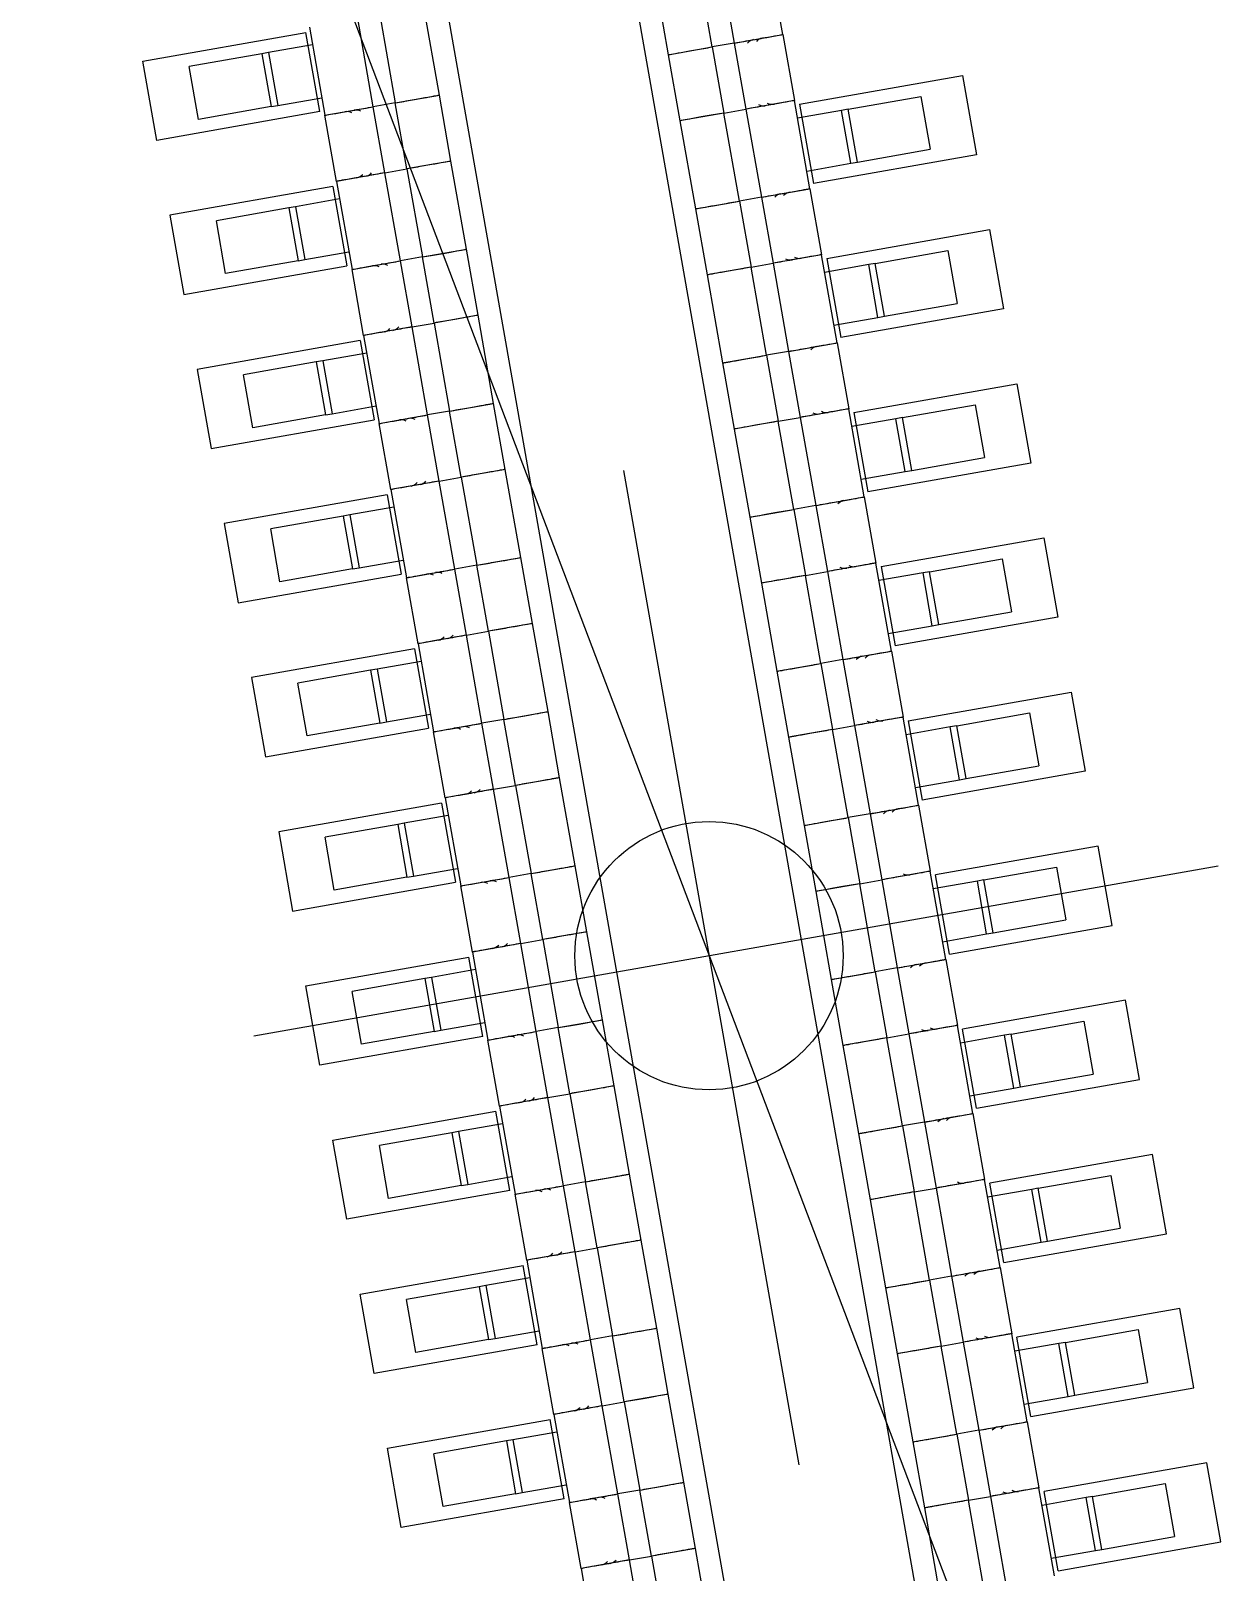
# Model space of a CAD drawing. Header units: millimetres. Extents: x 121 to 715, y 164 to 739.
# Drawn here: x 595.83 to 609.23, y 403.62 to 420.85 of the extents above; entities that cross this region are included whole.
import ezdxf

# ---------------------------------------------------------------- set-up
doc = ezdxf.new("R2010")
doc.units = ezdxf.units.MM
doc.layers.add('NW0323', color=7, linetype='Continuous')

# ---------------------------------------------------------------- blocks, each defined once
blk = doc.blocks.new('NW0323-A')
at = {"layer": 'NW0323', "color": 7}
for p, q in [((2061.8923, 2855.2388), (2060.2548, 2864.5255)), ((2059.8411, 2864.4526), (2061.4786, 2855.1659)), ((2059.3495, 2863.843), (2062.3839, 2855.8484)), ((2060.8739, 2861.8778), (2060.8392, 2862.0748)), ((2060.8884, 2862.0835), (2060.9232, 2861.8865)), ((2061.0315, 2861.9056), (2060.9968, 2862.1026)), ((2060.7407, 2862.0574), (2060.7755, 2861.8605)), ((2060.1156, 2861.7441), (2060.0809, 2861.9411)), ((2060.1301, 2861.9498), (2060.1649, 2861.7528)), ((2060.2634, 2861.7702), (2060.2286, 2861.9671)), ((2059.9726, 2861.922), (2060.0073, 2861.725)), ((2060.9232, 2861.8865), (2061.0315, 2861.9056)), ((2061.0315, 2861.9056), (2061.0576, 2861.7579)), ((2059.9795, 2861.8826), (2059.881, 2861.8652)), ((2060.7755, 2861.8605), (2060.8739, 2861.8778)), ((2060.9232, 2861.8865), (2060.8739, 2861.8778)), ((2060.8739, 2861.8778), (2060.9, 2861.7301)), ((2060.9232, 2861.8865), (2060.9492, 2861.7388)), ((2059.8663, 2861.8626), (2059.7038, 2861.834)), ((2059.7246, 2861.7158), (2059.7038, 2861.834)), ((2059.881, 2861.8652), (2059.8663, 2861.8626)), ((2059.8663, 2861.8626), (2059.8871, 2861.7444)), ((2059.881, 2861.8652), (2059.9019, 2861.747)), ((2060.7755, 2861.8605), (2060.8015, 2861.7127)), ((2059.9019, 2861.747), (2060.0004, 2861.7644)), ((2060.1649, 2861.7528), (2060.2634, 2861.7702)), ((2060.2894, 2861.6224), (2060.2634, 2861.7702)), ((2061.1777, 2861.7385), (2061.3402, 2861.7671)), ((2061.3402, 2861.7671), (2061.3611, 2861.6489)), ((2059.8871, 2861.7444), (2059.7246, 2861.7158)), ((2059.8871, 2861.7444), (2059.9019, 2861.747)), ((2060.0073, 2861.725), (2060.1156, 2861.7441)), ((2060.1649, 2861.7528), (2060.1156, 2861.7441)), ((2060.1417, 2861.5964), (2060.1156, 2861.7441)), ((2060.1909, 2861.6051), (2060.1649, 2861.7528)), ((2060.9, 2861.7301), (2060.8015, 2861.7127)), ((2060.9, 2861.7301), (2060.9492, 2861.7388)), ((2060.9347, 2861.5331), (2060.9, 2861.7301)), ((2061.0576, 2861.7579), (2060.9492, 2861.7388)), ((2060.9492, 2861.7388), (2060.984, 2861.5418)), ((2061.0923, 2861.5609), (2061.0576, 2861.7579)), ((2061.163, 2861.7359), (2061.0645, 2861.7185)), ((2061.1777, 2861.7385), (2061.163, 2861.7359)), ((2061.1838, 2861.6177), (2061.163, 2861.7359)), ((2061.1986, 2861.6203), (2061.1777, 2861.7385)), ((2060.0334, 2861.5773), (2060.0073, 2861.725)), ((2060.8015, 2861.7127), (2060.8362, 2861.5158)), ((2061.1986, 2861.6203), (2061.3611, 2861.6489)), ((2060.1417, 2861.5964), (2060.0334, 2861.5773)), ((2060.1417, 2861.5964), (2060.1909, 2861.6051)), ((2060.1764, 2861.3994), (2060.1417, 2861.5964)), ((2060.2894, 2861.6224), (2060.1909, 2861.6051)), ((2060.1909, 2861.6051), (2060.2256, 2861.4081)), ((2060.3241, 2861.4255), (2060.2894, 2861.6224)), ((2061.0853, 2861.6003), (2061.1838, 2861.6177)), ((2061.1838, 2861.6177), (2061.1986, 2861.6203)), ((2060.0334, 2861.5773), (2060.0681, 2861.3803)), ((2060.984, 2861.5418), (2061.0923, 2861.5609)), ((2061.0923, 2861.5609), (2061.1183, 2861.4132)), ((2060.0403, 2861.5379), (2059.9418, 2861.5205)), ((2060.8362, 2861.5158), (2060.9347, 2861.5331)), ((2060.984, 2861.5418), (2060.9347, 2861.5331)), ((2060.9347, 2861.5331), (2060.9608, 2861.3854)), ((2060.984, 2861.5418), (2061.01, 2861.3941)), ((2059.927, 2861.5179), (2059.7646, 2861.4893)), ((2059.7854, 2861.3711), (2059.7646, 2861.4893)), ((2059.9418, 2861.5205), (2059.927, 2861.5179)), ((2059.927, 2861.5179), (2059.9479, 2861.3998)), ((2059.9418, 2861.5205), (2059.9627, 2861.4024)), ((2060.8362, 2861.5158), (2060.8623, 2861.3681)), ((2059.9627, 2861.4024), (2060.0611, 2861.4197)), ((2060.2256, 2861.4081), (2060.3241, 2861.4255)), ((2060.3502, 2861.2778), (2060.3241, 2861.4255)), ((2061.2385, 2861.3938), (2061.401, 2861.4224)), ((2061.401, 2861.4224), (2061.4219, 2861.3043)), ((2059.9479, 2861.3998), (2059.7854, 2861.3711)), ((2059.9479, 2861.3998), (2059.9627, 2861.4024)), ((2060.0681, 2861.3803), (2060.1764, 2861.3994)), ((2060.2256, 2861.4081), (2060.1764, 2861.3994)), ((2060.2025, 2861.2517), (2060.1764, 2861.3994)), ((2060.2517, 2861.2604), (2060.2256, 2861.4081)), ((2060.9608, 2861.3854), (2060.8623, 2861.3681)), ((2060.9608, 2861.3854), (2061.01, 2861.3941)), ((2060.9955, 2861.1885), (2060.9608, 2861.3854)), ((2061.1183, 2861.4132), (2061.01, 2861.3941)), ((2061.01, 2861.3941), (2061.0447, 2861.1971)), ((2061.1531, 2861.2162), (2061.1183, 2861.4132)), ((2061.2238, 2861.3912), (2061.1253, 2861.3738)), ((2061.2385, 2861.3938), (2061.2238, 2861.3912)), ((2061.2446, 2861.273), (2061.2238, 2861.3912)), ((2061.2594, 2861.2756), (2061.2385, 2861.3938)), ((2060.0941, 2861.2326), (2060.0681, 2861.3803)), ((2060.8623, 2861.3681), (2060.897, 2861.1711)), ((2061.2594, 2861.2756), (2061.4219, 2861.3043)), ((2060.2025, 2861.2517), (2060.0941, 2861.2326)), ((2060.2025, 2861.2517), (2060.2517, 2861.2604)), ((2060.2372, 2861.0548), (2060.2025, 2861.2517)), ((2060.3502, 2861.2778), (2060.2517, 2861.2604)), ((2060.2517, 2861.2604), (2060.2864, 2861.0634)), ((2060.3849, 2861.0808), (2060.3502, 2861.2778)), ((2061.1461, 2861.2556), (2061.2446, 2861.273)), ((2061.2446, 2861.273), (2061.2594, 2861.2756)), ((2060.0941, 2861.2326), (2060.1289, 2861.0357)), ((2061.0447, 2861.1971), (2061.1531, 2861.2162)), ((2061.1531, 2861.2162), (2061.1791, 2861.0685)), ((2060.1011, 2861.1932), (2060.0026, 2861.1759)), ((2060.897, 2861.1711), (2060.9955, 2861.1885)), ((2061.0447, 2861.1971), (2060.9955, 2861.1885)), ((2060.9955, 2861.1885), (2061.0215, 2861.0407)), ((2061.0447, 2861.1971), (2061.0708, 2861.0494)), ((2059.9878, 2861.1733), (2059.8253, 2861.1446)), ((2059.8462, 2861.0264), (2059.8253, 2861.1446)), ((2060.0026, 2861.1759), (2059.9878, 2861.1733)), ((2059.9878, 2861.1733), (2060.0087, 2861.0551)), ((2060.0026, 2861.1759), (2060.0234, 2861.0577)), ((2060.897, 2861.1711), (2060.9231, 2861.0234)), ((2060.0234, 2861.0577), (2060.1219, 2861.075)), ((2060.2864, 2861.0634), (2060.3849, 2861.0808)), ((2060.411, 2860.9331), (2060.3849, 2861.0808)), ((2061.2993, 2861.0491), (2061.4618, 2861.0778)), ((2061.4618, 2861.0778), (2061.4826, 2860.9596)), ((2060.0087, 2861.0551), (2059.8462, 2861.0264)), ((2060.0087, 2861.0551), (2060.0234, 2861.0577)), ((2060.1289, 2861.0357), (2060.2372, 2861.0548)), ((2060.2864, 2861.0634), (2060.2372, 2861.0548)), ((2060.2632, 2860.907), (2060.2372, 2861.0548)), ((2060.3125, 2860.9157), (2060.2864, 2861.0634)), ((2061.0215, 2861.0407), (2060.9231, 2861.0234)), ((2061.0215, 2861.0407), (2061.0708, 2861.0494)), ((2061.0563, 2860.8438), (2061.0215, 2861.0407)), ((2061.1791, 2861.0685), (2061.0708, 2861.0494)), ((2061.0708, 2861.0494), (2061.1055, 2860.8525)), ((2061.2138, 2860.8716), (2061.1791, 2861.0685)), ((2061.2845, 2861.0465), (2061.1861, 2861.0291)), ((2061.2993, 2861.0491), (2061.2845, 2861.0465)), ((2061.3054, 2860.9283), (2061.2845, 2861.0465)), ((2061.3201, 2860.9309), (2061.2993, 2861.0491)), ((2060.1549, 2860.8879), (2060.1289, 2861.0357)), ((2060.9231, 2861.0234), (2060.9578, 2860.8264)), ((2061.3201, 2860.9309), (2061.4826, 2860.9596)), ((2060.2632, 2860.907), (2060.1549, 2860.8879)), ((2060.2632, 2860.907), (2060.3125, 2860.9157)), ((2060.298, 2860.7101), (2060.2632, 2860.907)), ((2060.411, 2860.9331), (2060.3125, 2860.9157)), ((2060.3125, 2860.9157), (2060.3472, 2860.7188)), ((2060.4457, 2860.7361), (2060.411, 2860.9331)), ((2061.2069, 2860.911), (2061.3054, 2860.9283)), ((2061.3054, 2860.9283), (2061.3201, 2860.9309)), ((2060.1549, 2860.8879), (2060.1896, 2860.691)), ((2061.1055, 2860.8525), (2061.2138, 2860.8716)), ((2061.2138, 2860.8716), (2061.2399, 2860.7238)), ((2060.1619, 2860.8485), (2060.0634, 2860.8312)), ((2060.9578, 2860.8264), (2061.0563, 2860.8438)), ((2061.1055, 2860.8525), (2061.0563, 2860.8438)), ((2061.0563, 2860.8438), (2061.0823, 2860.6961)), ((2061.1055, 2860.8525), (2061.1316, 2860.7047)), ((2060.0486, 2860.8286), (2059.8861, 2860.7999)), ((2059.9069, 2860.6817), (2059.8861, 2860.7999)), ((2060.0634, 2860.8312), (2060.0486, 2860.8286)), ((2060.0486, 2860.8286), (2060.0694, 2860.7104)), ((2060.0634, 2860.8312), (2060.0842, 2860.713)), ((2060.9578, 2860.8264), (2060.9838, 2860.6787)), ((2060.0842, 2860.713), (2060.1827, 2860.7304)), ((2060.3472, 2860.7188), (2060.4457, 2860.7361)), ((2060.4717, 2860.5884), (2060.4457, 2860.7361)), ((2061.3601, 2860.7044), (2061.5226, 2860.7331)), ((2061.5226, 2860.7331), (2061.5434, 2860.6149)), ((2060.0694, 2860.7104), (2059.9069, 2860.6817)), ((2060.0694, 2860.7104), (2060.0842, 2860.713)), ((2060.1896, 2860.691), (2060.298, 2860.7101)), ((2060.3472, 2860.7188), (2060.298, 2860.7101)), ((2060.324, 2860.5624), (2060.298, 2860.7101)), ((2060.3733, 2860.571), (2060.3472, 2860.7188)), ((2061.0823, 2860.6961), (2060.9838, 2860.6787)), ((2061.0823, 2860.6961), (2061.1316, 2860.7047)), ((2061.117, 2860.4991), (2061.0823, 2860.6961)), ((2061.2399, 2860.7238), (2061.1316, 2860.7047)), ((2061.1316, 2860.7047), (2061.1663, 2860.5078)), ((2061.2746, 2860.5269), (2061.2399, 2860.7238)), ((2061.3453, 2860.7018), (2061.2468, 2860.6845)), ((2061.3601, 2860.7044), (2061.3453, 2860.7018)), ((2061.3661, 2860.5836), (2061.3453, 2860.7018)), ((2061.3809, 2860.5862), (2061.3601, 2860.7044)), ((2060.2157, 2860.5432), (2060.1896, 2860.691)), ((2060.9838, 2860.6787), (2061.0186, 2860.4817)), ((2061.3809, 2860.5862), (2061.5434, 2860.6149)), ((2060.324, 2860.5624), (2060.2157, 2860.5432)), ((2060.324, 2860.5624), (2060.3733, 2860.571)), ((2060.3587, 2860.3654), (2060.324, 2860.5624)), ((2060.4717, 2860.5884), (2060.3733, 2860.571)), ((2060.3733, 2860.571), (2060.408, 2860.3741)), ((2060.5065, 2860.3914), (2060.4717, 2860.5884)), ((2061.2677, 2860.5663), (2061.3661, 2860.5836)), ((2061.3661, 2860.5836), (2061.3809, 2860.5862)), ((2060.2157, 2860.5432), (2060.2504, 2860.3463)), ((2061.1663, 2860.5078), (2061.2746, 2860.5269)), ((2061.2746, 2860.5269), (2061.3007, 2860.3792)), ((2060.2226, 2860.5039), (2060.1241, 2860.4865)), ((2061.0186, 2860.4817), (2061.117, 2860.4991)), ((2061.1663, 2860.5078), (2061.117, 2860.4991)), ((2061.117, 2860.4991), (2061.1431, 2860.3514)), ((2061.1663, 2860.5078), (2061.1923, 2860.3601)), ((2060.1094, 2860.4839), (2059.9469, 2860.4552)), ((2059.9677, 2860.3371), (2059.9469, 2860.4552)), ((2060.1241, 2860.4865), (2060.1094, 2860.4839)), ((2060.1094, 2860.4839), (2060.1302, 2860.3657)), ((2060.1241, 2860.4865), (2060.145, 2860.3683)), ((2061.0186, 2860.4817), (2061.0446, 2860.334)), ((2060.145, 2860.3683), (2060.2435, 2860.3857)), ((2060.408, 2860.3741), (2060.5065, 2860.3914)), ((2060.5325, 2860.2437), (2060.5065, 2860.3914)), ((2061.4209, 2860.3597), (2061.5834, 2860.3884)), ((2061.5834, 2860.3884), (2061.6042, 2860.2702)), ((2060.1302, 2860.3657), (2059.9677, 2860.3371)), ((2060.1302, 2860.3657), (2060.145, 2860.3683)), ((2060.2504, 2860.3463), (2060.3587, 2860.3654)), ((2060.408, 2860.3741), (2060.3587, 2860.3654)), ((2060.3848, 2860.2177), (2060.3587, 2860.3654)), ((2060.434, 2860.2263), (2060.408, 2860.3741)), ((2061.1431, 2860.3514), (2061.0446, 2860.334)), ((2061.1431, 2860.3514), (2061.1923, 2860.3601)), ((2061.1778, 2860.1544), (2061.1431, 2860.3514)), ((2061.3007, 2860.3792), (2061.1923, 2860.3601)), ((2061.1923, 2860.3601), (2061.2271, 2860.1631)), ((2061.3354, 2860.1822), (2061.3007, 2860.3792)), ((2061.4061, 2860.3571), (2061.3076, 2860.3398)), ((2061.4209, 2860.3597), (2061.4061, 2860.3571)), ((2061.4269, 2860.239), (2061.4061, 2860.3571)), ((2061.4417, 2860.2416), (2061.4209, 2860.3597)), ((2060.2765, 2860.1986), (2060.2504, 2860.3463)), ((2061.0446, 2860.334), (2061.0793, 2860.1371)), ((2061.4417, 2860.2416), (2061.6042, 2860.2702)), ((2060.3848, 2860.2177), (2060.2765, 2860.1986)), ((2060.3848, 2860.2177), (2060.434, 2860.2263)), ((2060.4195, 2860.0207), (2060.3848, 2860.2177)), ((2060.5325, 2860.2437), (2060.434, 2860.2263)), ((2060.434, 2860.2263), (2060.4688, 2860.0294)), ((2060.5672, 2860.0468), (2060.5325, 2860.2437)), ((2061.3284, 2860.2216), (2061.4269, 2860.239)), ((2061.4269, 2860.239), (2061.4417, 2860.2416)), ((2060.2765, 2860.1986), (2060.3112, 2860.0016)), ((2061.2271, 2860.1631), (2061.3354, 2860.1822)), ((2061.3354, 2860.1822), (2061.3614, 2860.0345)), ((2060.2834, 2860.1592), (2060.1849, 2860.1418)), ((2061.0793, 2860.1371), (2061.1778, 2860.1544)), ((2061.2271, 2860.1631), (2061.1778, 2860.1544)), ((2061.1778, 2860.1544), (2061.2039, 2860.0067)), ((2061.2271, 2860.1631), (2061.2531, 2860.0154)), ((2060.1702, 2860.1392), (2060.0077, 2860.1106)), ((2060.0285, 2859.9924), (2060.0077, 2860.1106)), ((2060.1849, 2860.1418), (2060.1702, 2860.1392)), ((2060.1702, 2860.1392), (2060.191, 2860.021)), ((2060.1849, 2860.1418), (2060.2058, 2860.0236)), ((2061.0793, 2860.1371), (2061.1054, 2859.9893)), ((2060.2058, 2860.0236), (2060.3042, 2860.041)), ((2060.4688, 2860.0294), (2060.5672, 2860.0468)), ((2060.5933, 2859.899), (2060.5672, 2860.0468)), ((2061.4816, 2860.0151), (2061.6441, 2860.0437)), ((2061.6441, 2860.0437), (2061.665, 2859.9255)), ((2060.191, 2860.021), (2060.0285, 2859.9924)), ((2060.191, 2860.021), (2060.2058, 2860.0236)), ((2060.3112, 2860.0016), (2060.4195, 2860.0207)), ((2060.4688, 2860.0294), (2060.4195, 2860.0207)), ((2060.4456, 2859.873), (2060.4195, 2860.0207)), ((2060.4948, 2859.8817), (2060.4688, 2860.0294)), ((2061.2039, 2860.0067), (2061.1054, 2859.9893)), ((2061.2039, 2860.0067), (2061.2531, 2860.0154)), ((2061.2386, 2859.8097), (2061.2039, 2860.0067)), ((2061.3614, 2860.0345), (2061.2531, 2860.0154)), ((2061.2531, 2860.0154), (2061.2878, 2859.8184)), ((2061.3962, 2859.8375), (2061.3614, 2860.0345)), ((2061.4669, 2860.0124), (2061.3684, 2859.9951)), ((2061.4816, 2860.0151), (2061.4669, 2860.0124)), ((2061.4877, 2859.8943), (2061.4669, 2860.0124)), ((2061.5025, 2859.8969), (2061.4816, 2860.0151)), ((2060.3372, 2859.8539), (2060.3112, 2860.0016)), ((2061.1054, 2859.9893), (2061.1401, 2859.7924)), ((2061.5025, 2859.8969), (2061.665, 2859.9255)), ((2060.4456, 2859.873), (2060.3372, 2859.8539)), ((2060.4456, 2859.873), (2060.4948, 2859.8817)), ((2060.4803, 2859.676), (2060.4456, 2859.873)), ((2060.5933, 2859.899), (2060.4948, 2859.8817)), ((2060.4948, 2859.8817), (2060.5295, 2859.6847)), ((2060.628, 2859.7021), (2060.5933, 2859.899)), ((2061.3892, 2859.8769), (2061.4877, 2859.8943)), ((2061.4877, 2859.8943), (2061.5025, 2859.8969)), ((2060.3372, 2859.8539), (2060.372, 2859.6569)), ((2061.2878, 2859.8184), (2061.3962, 2859.8375)), ((2061.3962, 2859.8375), (2061.4222, 2859.6898)), ((2060.3442, 2859.8145), (2060.2457, 2859.7971)), ((2061.1401, 2859.7924), (2061.2386, 2859.8097)), ((2061.2878, 2859.8184), (2061.2386, 2859.8097)), ((2061.2386, 2859.8097), (2061.2646, 2859.662)), ((2061.2878, 2859.8184), (2061.3139, 2859.6707)), ((2060.2309, 2859.7945), (2060.0684, 2859.7659)), ((2060.0893, 2859.6477), (2060.0684, 2859.7659)), ((2060.2457, 2859.7971), (2060.2309, 2859.7945)), ((2060.2309, 2859.7945), (2060.2518, 2859.6763)), ((2060.2457, 2859.7971), (2060.2665, 2859.6789)), ((2061.1401, 2859.7924), (2061.1662, 2859.6446)), ((2060.2665, 2859.6789), (2060.365, 2859.6963)), ((2060.5295, 2859.6847), (2060.628, 2859.7021)), ((2060.6541, 2859.5543), (2060.628, 2859.7021)), ((2061.5424, 2859.6704), (2061.7049, 2859.699)), ((2061.7049, 2859.699), (2061.7257, 2859.5808)), ((2060.2518, 2859.6763), (2060.0893, 2859.6477)), ((2060.2518, 2859.6763), (2060.2665, 2859.6789)), ((2060.372, 2859.6569), (2060.4803, 2859.676)), ((2060.5295, 2859.6847), (2060.4803, 2859.676)), ((2060.5063, 2859.5283), (2060.4803, 2859.676)), ((2060.5556, 2859.537), (2060.5295, 2859.6847)), ((2061.2646, 2859.662), (2061.1662, 2859.6446)), ((2061.2646, 2859.662), (2061.3139, 2859.6707)), ((2061.2994, 2859.465), (2061.2646, 2859.662)), ((2061.4222, 2859.6898), (2061.3139, 2859.6707)), ((2061.3139, 2859.6707), (2061.3486, 2859.4737)), ((2061.4569, 2859.4928), (2061.4222, 2859.6898)), ((2061.5276, 2859.6678), (2061.4292, 2859.6504)), ((2061.5424, 2859.6704), (2061.5276, 2859.6678)), ((2061.5485, 2859.5496), (2061.5276, 2859.6678)), ((2061.5632, 2859.5522), (2061.5424, 2859.6704)), ((2060.398, 2859.5092), (2060.372, 2859.6569)), ((2061.1662, 2859.6446), (2061.2009, 2859.4477)), ((2061.5632, 2859.5522), (2061.7257, 2859.5808)), ((2060.5063, 2859.5283), (2060.398, 2859.5092)), ((2060.5063, 2859.5283), (2060.5556, 2859.537)), ((2060.5411, 2859.3313), (2060.5063, 2859.5283)), ((2060.6541, 2859.5543), (2060.5556, 2859.537)), ((2060.5556, 2859.537), (2060.5903, 2859.34)), ((2060.6888, 2859.3574), (2060.6541, 2859.5543)), ((2061.45, 2859.5322), (2061.5485, 2859.5496)), ((2061.5485, 2859.5496), (2061.5632, 2859.5522)), ((2060.398, 2859.5092), (2060.4327, 2859.3122)), ((2061.3486, 2859.4737), (2061.4569, 2859.4928)), ((2061.4569, 2859.4928), (2061.483, 2859.3451)), ((2060.405, 2859.4698), (2060.3065, 2859.4524)), ((2061.2009, 2859.4477), (2061.2994, 2859.465)), ((2061.3486, 2859.4737), (2061.2994, 2859.465)), ((2061.2994, 2859.465), (2061.3254, 2859.3173)), ((2061.3486, 2859.4737), (2061.3747, 2859.326)), ((2060.2917, 2859.4498), (2060.1292, 2859.4212)), ((2060.15, 2859.303), (2060.1292, 2859.4212)), ((2060.3065, 2859.4524), (2060.2917, 2859.4498)), ((2060.2917, 2859.4498), (2060.3125, 2859.3317)), ((2060.3065, 2859.4524), (2060.3273, 2859.3343)), ((2061.2009, 2859.4477), (2061.2269, 2859.3)), ((2060.3273, 2859.3343), (2060.4258, 2859.3516)), ((2060.5903, 2859.34), (2060.6888, 2859.3574)), ((2060.7148, 2859.2097), (2060.6888, 2859.3574)), ((2061.6032, 2859.3257), (2061.7657, 2859.3543)), ((2061.7657, 2859.3543), (2061.7865, 2859.2362)), ((2060.3125, 2859.3317), (2060.15, 2859.303)), ((2060.3125, 2859.3317), (2060.3273, 2859.3343)), ((2060.4327, 2859.3122), (2060.5411, 2859.3313)), ((2060.5903, 2859.34), (2060.5411, 2859.3313)), ((2060.5671, 2859.1836), (2060.5411, 2859.3313)), ((2060.6164, 2859.1923), (2060.5903, 2859.34)), ((2061.3254, 2859.3173), (2061.2269, 2859.3)), ((2061.3254, 2859.3173), (2061.3747, 2859.326)), ((2061.3601, 2859.1204), (2061.3254, 2859.3173)), ((2061.483, 2859.3451), (2061.3747, 2859.326)), ((2061.3747, 2859.326), (2061.4094, 2859.129)), ((2061.5177, 2859.1482), (2061.483, 2859.3451)), ((2061.5884, 2859.3231), (2061.4899, 2859.3057)), ((2061.6032, 2859.3257), (2061.5884, 2859.3231)), ((2061.6093, 2859.2049), (2061.5884, 2859.3231)), ((2061.624, 2859.2075), (2061.6032, 2859.3257)), ((2060.4588, 2859.1645), (2060.4327, 2859.3122)), ((2061.2269, 2859.3), (2061.2617, 2859.103)), ((2061.624, 2859.2075), (2061.7865, 2859.2362)), ((2060.5671, 2859.1836), (2060.4588, 2859.1645)), ((2060.5671, 2859.1836), (2060.6164, 2859.1923)), ((2060.6018, 2858.9867), (2060.5671, 2859.1836)), ((2060.7148, 2859.2097), (2060.6164, 2859.1923)), ((2060.6164, 2859.1923), (2060.6511, 2858.9953)), ((2060.7496, 2859.0127), (2060.7148, 2859.2097)), ((2061.5108, 2859.1875), (2061.6093, 2859.2049)), ((2061.6093, 2859.2049), (2061.624, 2859.2075)), ((2060.4588, 2859.1645), (2060.4935, 2858.9676)), ((2061.4094, 2859.129), (2061.5177, 2859.1482)), ((2061.5177, 2859.1482), (2061.5438, 2859.0004)), ((2060.4657, 2859.1251), (2060.3673, 2859.1078)), ((2061.2617, 2859.103), (2061.3601, 2859.1204)), ((2061.4094, 2859.129), (2061.3601, 2859.1204)), ((2061.3601, 2859.1204), (2061.3862, 2858.9726)), ((2061.4094, 2859.129), (2061.4354, 2858.9813)), ((2060.3525, 2859.1052), (2060.19, 2859.0765)), ((2060.2108, 2858.9583), (2060.19, 2859.0765)), ((2060.3673, 2859.1078), (2060.3525, 2859.1052)), ((2060.3525, 2859.1052), (2060.3733, 2858.987)), ((2060.3673, 2859.1078), (2060.3881, 2858.9896)), ((2061.2617, 2859.103), (2061.2877, 2858.9553)), ((2060.3881, 2858.9896), (2060.4866, 2859.0069)), ((2060.6511, 2858.9953), (2060.7496, 2859.0127)), ((2060.7756, 2858.865), (2060.7496, 2859.0127)), ((2061.664, 2858.981), (2061.8265, 2859.0097)), ((2061.8265, 2859.0097), (2061.8473, 2858.8915)), ((2060.3733, 2858.987), (2060.2108, 2858.9583)), ((2060.3733, 2858.987), (2060.3881, 2858.9896)), ((2060.4935, 2858.9676), (2060.6018, 2858.9867)), ((2060.6511, 2858.9953), (2060.6018, 2858.9867)), ((2060.6279, 2858.8389), (2060.6018, 2858.9867)), ((2060.6771, 2858.8476), (2060.6511, 2858.9953)), ((2061.3862, 2858.9726), (2061.2877, 2858.9553)), ((2061.3862, 2858.9726), (2061.4354, 2858.9813)), ((2061.4209, 2858.7757), (2061.3862, 2858.9726)), ((2061.5438, 2859.0004), (2061.4354, 2858.9813)), ((2061.4354, 2858.9813), (2061.4702, 2858.7844)), ((2061.5785, 2858.8035), (2061.5438, 2859.0004)), ((2061.6492, 2858.9784), (2061.5507, 2858.961)), ((2061.664, 2858.981), (2061.6492, 2858.9784)), ((2061.67, 2858.8602), (2061.6492, 2858.9784)), ((2061.6848, 2858.8628), (2061.664, 2858.981)), ((2060.5196, 2858.8198), (2060.4935, 2858.9676)), ((2061.2877, 2858.9553), (2061.3224, 2858.7583)), ((2061.6848, 2858.8628), (2061.8473, 2858.8915)), ((2060.6279, 2858.8389), (2060.5196, 2858.8198)), ((2060.6279, 2858.8389), (2060.6771, 2858.8476)), ((2060.6626, 2858.642), (2060.6279, 2858.8389)), ((2060.7756, 2858.865), (2060.6771, 2858.8476)), ((2060.6771, 2858.8476), (2060.7119, 2858.6507)), ((2060.8103, 2858.668), (2060.7756, 2858.865)), ((2061.5715, 2858.8429), (2061.67, 2858.8602)), ((2061.67, 2858.8602), (2061.6848, 2858.8628)), ((2060.5196, 2858.8198), (2060.5543, 2858.6229)), ((2061.4702, 2858.7844), (2061.5785, 2858.8035)), ((2061.5785, 2858.8035), (2061.6045, 2858.6557)), ((2060.5265, 2858.7804), (2060.428, 2858.7631)), ((2061.3224, 2858.7583), (2061.4209, 2858.7757)), ((2061.4702, 2858.7844), (2061.4209, 2858.7757)), ((2061.4209, 2858.7757), (2061.447, 2858.628)), ((2061.4702, 2858.7844), (2061.4962, 2858.6366)), ((2060.4133, 2858.7605), (2060.2508, 2858.7318)), ((2060.2716, 2858.6136), (2060.2508, 2858.7318)), ((2060.428, 2858.7631), (2060.4133, 2858.7605)), ((2060.4133, 2858.7605), (2060.4341, 2858.6423)), ((2060.428, 2858.7631), (2060.4489, 2858.6449)), ((2061.3224, 2858.7583), (2061.3485, 2858.6106)), ((2060.4489, 2858.6449), (2060.5473, 2858.6623)), ((2060.7119, 2858.6507), (2060.8103, 2858.668)), ((2060.8364, 2858.5203), (2060.8103, 2858.668)), ((2061.7247, 2858.6363), (2061.8872, 2858.665)), ((2061.8872, 2858.665), (2061.9081, 2858.5468)), ((2060.4341, 2858.6423), (2060.2716, 2858.6136)), ((2060.4341, 2858.6423), (2060.4489, 2858.6449)), ((2060.5543, 2858.6229), (2060.6626, 2858.642)), ((2060.7119, 2858.6507), (2060.6626, 2858.642)), ((2060.6887, 2858.4943), (2060.6626, 2858.642)), ((2060.7379, 2858.5029), (2060.7119, 2858.6507)), ((2061.447, 2858.628), (2061.3485, 2858.6106)), ((2061.447, 2858.628), (2061.4962, 2858.6366)), ((2061.4817, 2858.431), (2061.447, 2858.628)), ((2061.6045, 2858.6557), (2061.4962, 2858.6366)), ((2061.4962, 2858.6366), (2061.5309, 2858.4397)), ((2061.6393, 2858.4588), (2061.6045, 2858.6557)), ((2061.71, 2858.6337), (2061.6115, 2858.6164)), ((2061.7247, 2858.6363), (2061.71, 2858.6337)), ((2061.7308, 2858.5155), (2061.71, 2858.6337)), ((2061.7456, 2858.5181), (2061.7247, 2858.6363)), ((2060.5803, 2858.4752), (2060.5543, 2858.6229)), ((2061.3485, 2858.6106), (2061.3832, 2858.4136)), ((2061.7456, 2858.5181), (2061.9081, 2858.5468)), ((2060.6887, 2858.4943), (2060.5803, 2858.4752)), ((2060.6887, 2858.4943), (2060.7379, 2858.5029)), ((2060.7234, 2858.2973), (2060.6887, 2858.4943)), ((2060.8364, 2858.5203), (2060.7379, 2858.5029)), ((2060.7379, 2858.5029), (2060.7726, 2858.306)), ((2060.8711, 2858.3233), (2060.8364, 2858.5203)), ((2061.6323, 2858.4982), (2061.7308, 2858.5155)), ((2061.7308, 2858.5155), (2061.7456, 2858.5181)), ((2060.5803, 2858.4752), (2060.6151, 2858.2782))]:
    blk.add_line(p, q, dxfattribs=at)
at = {"layer": 'NW0323', "color": 2}
for p, q in [((2059.6001, 2861.8461), (2059.9645, 2861.9104)), ((2059.9957, 2861.7331), (2059.9645, 2861.9104)), ((2059.6313, 2861.6689), (2059.6001, 2861.8461)), ((2061.0691, 2861.7498), (2061.4335, 2861.814)), ((2061.4335, 2861.814), (2061.4648, 2861.6368)), ((2059.9957, 2861.7331), (2059.6313, 2861.6689)), ((2061.0691, 2861.7498), (2061.1004, 2861.5725)), ((2061.4648, 2861.6368), (2061.1004, 2861.5725)), ((2060.0252, 2861.5657), (2059.6609, 2861.5015)), ((2060.0252, 2861.5657), (2060.0565, 2861.3884)), ((2059.6609, 2861.5015), (2059.6921, 2861.3242)), ((2061.1299, 2861.4051), (2061.4943, 2861.4693)), ((2061.4943, 2861.4693), (2061.5255, 2861.2921)), ((2059.6921, 2861.3242), (2060.0565, 2861.3884)), ((2061.1299, 2861.4051), (2061.1612, 2861.2278)), ((2061.5255, 2861.2921), (2061.1612, 2861.2278)), ((2060.086, 2861.221), (2059.7216, 2861.1568)), ((2060.086, 2861.221), (2060.1173, 2861.0438)), ((2059.7216, 2861.1568), (2059.7529, 2860.9795)), ((2061.1907, 2861.0604), (2061.5551, 2861.1247)), ((2061.5551, 2861.1247), (2061.5863, 2860.9474)), ((2059.7529, 2860.9795), (2060.1173, 2861.0438)), ((2061.1907, 2861.0604), (2061.2219, 2860.8831)), ((2061.5863, 2860.9474), (2061.2219, 2860.8831)), ((2060.6754, 2860.9306), (2061.0675, 2858.7072)), ((2060.1468, 2860.8763), (2059.7824, 2860.8121)), ((2060.1468, 2860.8763), (2060.178, 2860.6991)), ((2059.7824, 2860.8121), (2059.8137, 2860.6348)), ((2061.2515, 2860.7157), (2061.6158, 2860.78)), ((2061.6158, 2860.78), (2061.6471, 2860.6027)), ((2059.8137, 2860.6348), (2060.178, 2860.6991)), ((2061.2515, 2860.7157), (2061.2827, 2860.5385)), ((2061.6471, 2860.6027), (2061.2827, 2860.5385)), ((2060.2076, 2860.5317), (2059.8432, 2860.4674)), ((2060.2076, 2860.5317), (2060.2388, 2860.3544)), ((2059.8432, 2860.4674), (2059.8744, 2860.2901)), ((2061.3122, 2860.371), (2061.6766, 2860.4353)), ((2061.6766, 2860.4353), (2061.7079, 2860.258)), ((2059.8744, 2860.2901), (2060.2388, 2860.3544)), ((2061.3122, 2860.371), (2061.3435, 2860.1938)), ((2061.7079, 2860.258), (2061.3435, 2860.1938)), ((2060.2683, 2860.187), (2059.904, 2860.1227)), ((2060.2683, 2860.187), (2060.2996, 2860.0097)), ((2059.904, 2860.1227), (2059.9352, 2859.9455)), ((2061.7374, 2860.0906), (2061.373, 2860.0264)), ((2061.7687, 2859.9134), (2061.7374, 2860.0906)), ((2059.8488, 2859.6662), (2062.0052, 2860.0465)), ((2059.9352, 2859.9455), (2060.2996, 2860.0097)), ((2061.4043, 2859.8491), (2061.373, 2860.0264)), ((2061.4043, 2859.8491), (2061.7687, 2859.9134)), ((2059.9647, 2859.778), (2060.3291, 2859.8423)), ((2060.3604, 2859.665), (2060.3291, 2859.8423)), ((2059.996, 2859.6008), (2059.9647, 2859.778)), ((2061.7982, 2859.7459), (2061.4338, 2859.6817)), ((2061.8294, 2859.5687), (2061.7982, 2859.7459)), ((2060.3604, 2859.665), (2059.996, 2859.6008)), ((2061.4651, 2859.5044), (2061.4338, 2859.6817)), ((2061.4651, 2859.5044), (2061.8294, 2859.5687)), ((2060.0255, 2859.4334), (2060.3899, 2859.4976)), ((2060.4212, 2859.3204), (2060.3899, 2859.4976)), ((2060.0568, 2859.2561), (2060.0255, 2859.4334)), ((2061.859, 2859.4013), (2061.4946, 2859.337)), ((2061.8902, 2859.224), (2061.859, 2859.4013)), ((2060.4212, 2859.3204), (2060.0568, 2859.2561)), ((2061.5258, 2859.1597), (2061.4946, 2859.337)), ((2061.5258, 2859.1597), (2061.8902, 2859.224)), ((2060.0863, 2859.0887), (2060.4507, 2859.1529)), ((2060.4819, 2858.9757), (2060.4507, 2859.1529)), ((2060.1176, 2858.9114), (2060.0863, 2859.0887)), ((2061.9197, 2859.0566), (2061.5554, 2858.9923)), ((2061.951, 2858.8793), (2061.9197, 2859.0566)), ((2060.4819, 2858.9757), (2060.1176, 2858.9114)), ((2061.5866, 2858.8151), (2061.5554, 2858.9923)), ((2061.5866, 2858.8151), (2061.951, 2858.8793)), ((2060.1471, 2858.744), (2060.5115, 2858.8083)), ((2060.5427, 2858.631), (2060.5115, 2858.8083)), ((2060.1783, 2858.5667), (2060.1471, 2858.744)), ((2061.9805, 2858.7119), (2061.6161, 2858.6476)), ((2062.0118, 2858.5346), (2061.9805, 2858.7119)), ((2060.5427, 2858.631), (2060.1783, 2858.5667)), ((2061.6474, 2858.4704), (2061.6161, 2858.6476)), ((2061.6474, 2858.4704), (2062.0118, 2858.5346))]:
    blk.add_line(p, q, dxfattribs=at)
blk.add_circle((2060.8667, 2859.8457), 0.3, dxfattribs=at)
at = {"layer": 'NW0323', "color": 7}
for centre, start, end in [((2060.9705, 2861.8709), 100.4025, 138.2503), ((2060.9902, 2861.8744), 100.4026, 138.2501), ((2060.0568, 2861.7098), 61.7499, 99.5974), ((2060.0765, 2861.7132), 61.7497, 99.5975), ((2060.9884, 2861.7697), 241.7517, 279.5972), ((2061.0081, 2861.7731), 241.7518, 279.5971), ((2060.0746, 2861.6085), 280.4029, 318.2482), ((2060.0943, 2861.612), 280.4028, 318.2483), ((2061.0313, 2861.5262), 100.4016, 138.2496), ((2061.051, 2861.5297), 100.4017, 138.2494), ((2060.1175, 2861.3651), 61.7506, 99.5983), ((2060.1372, 2861.3686), 61.7504, 99.5984), ((2061.0492, 2861.425), 241.7504, 279.5984), ((2061.0689, 2861.4285), 241.7506, 279.5983), ((2060.1354, 2861.2639), 280.4017, 318.2494), ((2060.1551, 2861.2673), 280.4016, 318.2496), ((2061.1118, 2861.185), 100.4029, 138.2482), ((2060.1783, 2861.0204), 61.7518, 99.5971), ((2060.198, 2861.0239), 61.7517, 99.5972), ((2061.1099, 2861.0803), 241.7504, 279.5984), ((2061.1296, 2861.0838), 241.7506, 279.5983), ((2060.1962, 2860.9192), 280.4017, 318.2494), ((2060.2159, 2860.9226), 280.4016, 318.2496), ((2061.1726, 2860.8403), 100.4024, 138.2491), ((2060.2391, 2860.6757), 61.7509, 99.5976), ((2060.2588, 2860.6792), 61.7507, 99.5977), ((2061.1707, 2860.7356), 241.7507, 279.5977), ((2061.1904, 2860.7391), 241.7509, 279.5976), ((2060.2569, 2860.5745), 280.4024, 318.2491), ((2060.2766, 2860.578), 280.4023, 318.2493), ((2061.2137, 2860.4922), 100.4029, 138.2487), ((2061.2334, 2860.4956), 100.403, 138.2485), ((2060.2999, 2860.331), 61.7515, 99.597), ((2060.3196, 2860.3345), 61.7513, 99.5971), ((2061.2315, 2860.3909), 241.7512, 279.5975), ((2061.2512, 2860.3944), 241.7513, 279.5974), ((2060.3177, 2860.2298), 280.4026, 318.2487), ((2060.3374, 2860.2333), 280.4025, 318.2488), ((2061.2744, 2860.1475), 100.4026, 138.249), ((2061.2941, 2860.151), 100.4027, 138.2488), ((2060.3606, 2859.9864), 61.7512, 99.5973), ((2060.3803, 2859.9898), 61.751, 99.5974), ((2061.312, 2860.0497), 241.7511, 279.5975), ((2060.3785, 2859.8851), 280.4025, 318.2489), ((2060.3982, 2859.8886), 280.4024, 318.2491), ((2061.3352, 2859.8028), 100.4024, 138.2491), ((2061.3549, 2859.8063), 100.4025, 138.2489), ((2060.4214, 2859.6417), 61.7511, 99.5975), ((2060.4411, 2859.6451), 61.7509, 99.5976), ((2061.3531, 2859.7016), 241.751, 279.5974), ((2061.3728, 2859.705), 241.7512, 279.5973), ((2060.4393, 2859.5404), 280.4027, 318.2488), ((2060.459, 2859.5439), 280.4026, 318.249), ((2061.396, 2859.4581), 100.4025, 138.2488), ((2061.4157, 2859.4616), 100.4026, 138.2487), ((2060.4822, 2859.297), 61.7513, 99.5974), ((2060.5019, 2859.3005), 61.7512, 99.5975), ((2061.4335, 2859.3604), 241.7515, 279.597), ((2060.5, 2859.1958), 280.403, 318.2485), ((2060.5197, 2859.1992), 280.4029, 318.2487), ((2061.4568, 2859.1134), 100.4023, 138.2493), ((2061.4765, 2859.1169), 100.4024, 138.2491), ((2060.543, 2858.9523), 61.7509, 99.5976), ((2060.5627, 2858.9558), 61.7507, 99.5977), ((2061.4746, 2859.0122), 241.7507, 279.5977), ((2061.4943, 2859.0157), 241.7509, 279.5976), ((2060.5608, 2858.8511), 280.4024, 318.2491), ((2060.5805, 2858.8546), 280.4023, 318.2493), ((2061.5175, 2858.7688), 100.4016, 138.2496), ((2061.5372, 2858.7722), 100.4017, 138.2494), ((2060.6038, 2858.6076), 61.7506, 99.5983), ((2060.6235, 2858.6111), 61.7504, 99.5984), ((2061.5354, 2858.6675), 241.7517, 279.5972), ((2061.5551, 2858.671), 241.7518, 279.5971), ((2060.6216, 2858.5064), 280.4029, 318.2482), ((2060.6413, 2858.5099), 280.4028, 318.2483)]:
    blk.add_arc(centre, 0.0236, start, end, dxfattribs=at)
for points in [[(2060.9232, 2861.8865), (2060.9374, 2861.889), (2060.9658, 2861.894), (2061.0016, 2861.9003), (2061.0266, 2861.9048), (2061.0299, 2861.9053), (2061.0315, 2861.9056)], [(2060.7755, 2861.8605), (2060.7769, 2861.8607), (2060.7799, 2861.8612), (2060.8027, 2861.8653), (2060.8352, 2861.871), (2060.861, 2861.8756), (2060.8739, 2861.8778)], [(2060.1649, 2861.7528), (2060.1778, 2861.7551), (2060.2036, 2861.7596), (2060.2361, 2861.7654), (2060.2589, 2861.7694), (2060.2619, 2861.7699), (2060.2634, 2861.7702)], [(2060.0073, 2861.725), (2060.0089, 2861.7253), (2060.0122, 2861.7259), (2060.0372, 2861.7303), (2060.073, 2861.7366), (2060.1014, 2861.7416), (2060.1156, 2861.7441)], [(2060.9, 2861.7301), (2060.8871, 2861.7278), (2060.8613, 2861.7233), (2060.8287, 2861.7175), (2060.8059, 2861.7135), (2060.803, 2861.713), (2060.8015, 2861.7127)], [(2061.0576, 2861.7579), (2061.0559, 2861.7576), (2061.0527, 2861.757), (2061.0276, 2861.7526), (2060.9918, 2861.7463), (2060.9634, 2861.7413), (2060.9492, 2861.7388)], [(2060.1417, 2861.5964), (2060.1275, 2861.5939), (2060.0991, 2861.5889), (2060.0633, 2861.5826), (2060.0382, 2861.5782), (2060.035, 2861.5776), (2060.0334, 2861.5773)], [(2060.2894, 2861.6224), (2060.2879, 2861.6222), (2060.285, 2861.6217), (2060.2622, 2861.6176), (2060.2296, 2861.6119), (2060.2038, 2861.6074), (2060.1909, 2861.6051)], [(2060.984, 2861.5418), (2060.9981, 2861.5443), (2061.0265, 2861.5493), (2061.0623, 2861.5557), (2061.0874, 2861.5601), (2061.0907, 2861.5606), (2061.0923, 2861.5609)], [(2060.8362, 2861.5158), (2060.8377, 2861.516), (2060.8407, 2861.5166), (2060.8634, 2861.5206), (2060.896, 2861.5263), (2060.9218, 2861.5309), (2060.9347, 2861.5331)], [(2060.2256, 2861.4081), (2060.2386, 2861.4104), (2060.2644, 2861.4149), (2060.2969, 2861.4207), (2060.3197, 2861.4247), (2060.3227, 2861.4252), (2060.3241, 2861.4255)], [(2060.0681, 2861.3803), (2060.0697, 2861.3806), (2060.073, 2861.3812), (2060.098, 2861.3856), (2060.1338, 2861.3919), (2060.1622, 2861.3969), (2060.1764, 2861.3994)], [(2060.9608, 2861.3854), (2060.9479, 2861.3831), (2060.922, 2861.3786), (2060.8895, 2861.3729), (2060.8667, 2861.3688), (2060.8638, 2861.3683), (2060.8623, 2861.3681)], [(2061.1183, 2861.4132), (2061.1167, 2861.4129), (2061.1134, 2861.4123), (2061.0884, 2861.4079), (2061.0526, 2861.4016), (2061.0242, 2861.3966), (2061.01, 2861.3941)], [(2060.2025, 2861.2517), (2060.1883, 2861.2492), (2060.1599, 2861.2442), (2060.1241, 2861.2379), (2060.099, 2861.2335), (2060.0958, 2861.2329), (2060.0941, 2861.2326)], [(2060.3502, 2861.2778), (2060.3487, 2861.2775), (2060.3457, 2861.277), (2060.323, 2861.273), (2060.2904, 2861.2672), (2060.2646, 2861.2627), (2060.2517, 2861.2604)], [(2061.0447, 2861.1971), (2061.0589, 2861.1996), (2061.0873, 2861.2047), (2061.1231, 2861.211), (2061.1482, 2861.2154), (2061.1514, 2861.216), (2061.1531, 2861.2162)], [(2060.897, 2861.1711), (2060.8985, 2861.1714), (2060.9014, 2861.1719), (2060.9242, 2861.1759), (2060.9568, 2861.1816), (2060.9826, 2861.1862), (2060.9955, 2861.1885)], [(2060.2864, 2861.0634), (2060.2993, 2861.0657), (2060.3251, 2861.0703), (2060.3577, 2861.076), (2060.3805, 2861.08), (2060.3834, 2861.0805), (2060.3849, 2861.0808)], [(2060.1289, 2861.0357), (2060.1305, 2861.0359), (2060.1337, 2861.0365), (2060.1588, 2861.0409), (2060.1946, 2861.0472), (2060.223, 2861.0523), (2060.2372, 2861.0548)], [(2061.0215, 2861.0407), (2061.0086, 2861.0385), (2060.9828, 2861.0339), (2060.9503, 2861.0282), (2060.9275, 2861.0242), (2060.9245, 2861.0236), (2060.9231, 2861.0234)], [(2061.1791, 2861.0685), (2061.1775, 2861.0682), (2061.1742, 2861.0677), (2061.1492, 2861.0632), (2061.1134, 2861.0569), (2061.085, 2861.0519), (2061.0708, 2861.0494)], [(2060.2632, 2860.907), (2060.249, 2860.9045), (2060.2206, 2860.8995), (2060.1848, 2860.8932), (2060.1598, 2860.8888), (2060.1565, 2860.8882), (2060.1549, 2860.8879)], [(2060.411, 2860.9331), (2060.4095, 2860.9328), (2060.4065, 2860.9323), (2060.3837, 2860.9283), (2060.3512, 2860.9225), (2060.3254, 2860.918), (2060.3125, 2860.9157)], [(2061.1055, 2860.8525), (2061.1197, 2860.855), (2061.1481, 2860.86), (2061.1839, 2860.8663), (2061.2089, 2860.8707), (2061.2122, 2860.8713), (2061.2138, 2860.8716)], [(2060.9578, 2860.8264), (2060.9593, 2860.8267), (2060.9622, 2860.8272), (2060.985, 2860.8312), (2061.0176, 2860.837), (2061.0434, 2860.8415), (2061.0563, 2860.8438)], [(2060.3472, 2860.7188), (2060.3601, 2860.721), (2060.3859, 2860.7256), (2060.4185, 2860.7313), (2060.4412, 2860.7353), (2060.4442, 2860.7359), (2060.4457, 2860.7361)], [(2060.1896, 2860.691), (2060.1913, 2860.6913), (2060.1945, 2860.6918), (2060.2196, 2860.6962), (2060.2554, 2860.7026), (2060.2838, 2860.7076), (2060.298, 2860.7101)], [(2061.0823, 2860.6961), (2061.0694, 2860.6938), (2061.0436, 2860.6892), (2061.011, 2860.6835), (2060.9883, 2860.6795), (2060.9853, 2860.679), (2060.9838, 2860.6787)], [(2061.2399, 2860.7238), (2061.2383, 2860.7236), (2061.235, 2860.723), (2061.2099, 2860.7186), (2061.1741, 2860.7123), (2061.1457, 2860.7072), (2061.1316, 2860.7047)], [(2060.324, 2860.5624), (2060.3098, 2860.5598), (2060.2814, 2860.5548), (2060.2456, 2860.5485), (2060.2206, 2860.5441), (2060.2173, 2860.5435), (2060.2157, 2860.5432)], [(2060.4717, 2860.5884), (2060.4703, 2860.5881), (2060.4673, 2860.5876), (2060.4445, 2860.5836), (2060.412, 2860.5779), (2060.3862, 2860.5733), (2060.3733, 2860.571)], [(2061.1663, 2860.5078), (2061.1805, 2860.5103), (2061.2089, 2860.5153), (2061.2447, 2860.5216), (2061.2697, 2860.526), (2061.273, 2860.5266), (2061.2746, 2860.5269)], [(2061.0186, 2860.4817), (2061.02, 2860.482), (2061.023, 2860.4825), (2061.0458, 2860.4865), (2061.0783, 2860.4923), (2061.1041, 2860.4968), (2061.117, 2860.4991)], [(2060.408, 2860.3741), (2060.4209, 2860.3763), (2060.4467, 2860.3809), (2060.4792, 2860.3866), (2060.502, 2860.3907), (2060.505, 2860.3912), (2060.5065, 2860.3914)], [(2060.2504, 2860.3463), (2060.252, 2860.3466), (2060.2553, 2860.3471), (2060.2803, 2860.3516), (2060.3162, 2860.3579), (2060.3445, 2860.3629), (2060.3587, 2860.3654)], [(2061.1431, 2860.3514), (2061.1302, 2860.3491), (2061.1044, 2860.3446), (2061.0718, 2860.3388), (2061.049, 2860.3348), (2061.0461, 2860.3343), (2061.0446, 2860.334)], [(2061.3007, 2860.3792), (2061.299, 2860.3789), (2061.2958, 2860.3783), (2061.2707, 2860.3739), (2061.2349, 2860.3676), (2061.2065, 2860.3626), (2061.1923, 2860.3601)], [(2060.3848, 2860.2177), (2060.3706, 2860.2152), (2060.3422, 2860.2102), (2060.3064, 2860.2038), (2060.2813, 2860.1994), (2060.2781, 2860.1989), (2060.2765, 2860.1986)], [(2060.5325, 2860.2437), (2060.531, 2860.2435), (2060.5281, 2860.2429), (2060.5053, 2860.2389), (2060.4727, 2860.2332), (2060.4469, 2860.2286), (2060.434, 2860.2263)], [(2061.2271, 2860.1631), (2061.2413, 2860.1656), (2061.2696, 2860.1706), (2061.3055, 2860.1769), (2061.3305, 2860.1813), (2061.3338, 2860.1819), (2061.3354, 2860.1822)], [(2061.0793, 2860.1371), (2061.0808, 2860.1373), (2061.0838, 2860.1378), (2061.1066, 2860.1418), (2061.1391, 2860.1476), (2061.1649, 2860.1521), (2061.1778, 2860.1544)], [(2060.4688, 2860.0294), (2060.4817, 2860.0317), (2060.5075, 2860.0362), (2060.54, 2860.042), (2060.5628, 2860.046), (2060.5658, 2860.0465), (2060.5672, 2860.0468)], [(2060.3112, 2860.0016), (2060.3128, 2860.0019), (2060.3161, 2860.0025), (2060.3411, 2860.0069), (2060.3769, 2860.0132), (2060.4053, 2860.0182), (2060.4195, 2860.0207)], [(2061.2039, 2860.0067), (2061.191, 2860.0044), (2061.1652, 2859.9999), (2061.1326, 2859.9941), (2061.1098, 2859.9901), (2061.1069, 2859.9896), (2061.1054, 2859.9893)], [(2061.3614, 2860.0345), (2061.3598, 2860.0342), (2061.3566, 2860.0336), (2061.3315, 2860.0292), (2061.2957, 2860.0229), (2061.2673, 2860.0179), (2061.2531, 2860.0154)], [(2060.4456, 2859.873), (2060.4314, 2859.8705), (2060.403, 2859.8655), (2060.3672, 2859.8592), (2060.3421, 2859.8547), (2060.3389, 2859.8542), (2060.3372, 2859.8539)], [(2060.5933, 2859.899), (2060.5918, 2859.8988), (2060.5888, 2859.8982), (2060.5661, 2859.8942), (2060.5335, 2859.8885), (2060.5077, 2859.8839), (2060.4948, 2859.8817)], [(2061.2878, 2859.8184), (2061.302, 2859.8209), (2061.3304, 2859.8259), (2061.3662, 2859.8322), (2061.3913, 2859.8367), (2061.3945, 2859.8372), (2061.3962, 2859.8375)], [(2061.1401, 2859.7924), (2061.1416, 2859.7926), (2061.1446, 2859.7932), (2061.1673, 2859.7972), (2061.1999, 2859.8029), (2061.2257, 2859.8075), (2061.2386, 2859.8097)], [(2060.5295, 2859.6847), (2060.5424, 2859.687), (2060.5682, 2859.6915), (2060.6008, 2859.6973), (2060.6236, 2859.7013), (2060.6265, 2859.7018), (2060.628, 2859.7021)], [(2060.372, 2859.6569), (2060.3736, 2859.6572), (2060.3768, 2859.6578), (2060.4019, 2859.6622), (2060.4377, 2859.6685), (2060.4661, 2859.6735), (2060.4803, 2859.676)], [(2061.2646, 2859.662), (2061.2517, 2859.6597), (2061.2259, 2859.6552), (2061.1934, 2859.6494), (2061.1706, 2859.6454), (2061.1676, 2859.6449), (2061.1662, 2859.6446)], [(2061.4222, 2859.6898), (2061.4206, 2859.6895), (2061.4173, 2859.6889), (2061.3923, 2859.6845), (2061.3565, 2859.6782), (2061.3281, 2859.6732), (2061.3139, 2859.6707)], [(2060.5063, 2859.5283), (2060.4921, 2859.5258), (2060.4638, 2859.5208), (2060.4279, 2859.5145), (2060.4029, 2859.5101), (2060.3996, 2859.5095), (2060.398, 2859.5092)], [(2060.6541, 2859.5543), (2060.6526, 2859.5541), (2060.6496, 2859.5536), (2060.6268, 2859.5496), (2060.5943, 2859.5438), (2060.5685, 2859.5393), (2060.5556, 2859.537)], [(2061.3486, 2859.4737), (2061.3628, 2859.4762), (2061.3912, 2859.4812), (2061.427, 2859.4876), (2061.4521, 2859.492), (2061.4553, 2859.4925), (2061.4569, 2859.4928)], [(2061.2009, 2859.4477), (2061.2024, 2859.4479), (2061.2053, 2859.4485), (2061.2281, 2859.4525), (2061.2607, 2859.4582), (2061.2865, 2859.4628), (2061.2994, 2859.465)], [(2060.5903, 2859.34), (2060.6032, 2859.3423), (2060.629, 2859.3468), (2060.6616, 2859.3526), (2060.6844, 2859.3566), (2060.6873, 2859.3571), (2060.6888, 2859.3574)], [(2060.4327, 2859.3122), (2060.4344, 2859.3125), (2060.4376, 2859.3131), (2060.4627, 2859.3175), (2060.4985, 2859.3238), (2060.5269, 2859.3288), (2060.5411, 2859.3313)], [(2061.3254, 2859.3173), (2061.3125, 2859.3151), (2061.2867, 2859.3105), (2061.2542, 2859.3048), (2061.2314, 2859.3007), (2061.2284, 2859.3002), (2061.2269, 2859.3)], [(2061.483, 2859.3451), (2061.4814, 2859.3448), (2061.4781, 2859.3443), (2061.4531, 2859.3398), (2061.4172, 2859.3335), (2061.3889, 2859.3285), (2061.3747, 2859.326)], [(2060.5671, 2859.1836), (2060.5529, 2859.1811), (2060.5245, 2859.1761), (2060.4887, 2859.1698), (2060.4637, 2859.1654), (2060.4604, 2859.1648), (2060.4588, 2859.1645)], [(2060.7148, 2859.2097), (2060.7134, 2859.2094), (2060.7104, 2859.2089), (2060.6876, 2859.2049), (2060.6551, 2859.1991), (2060.6293, 2859.1946), (2060.6164, 2859.1923)], [(2061.4094, 2859.129), (2061.4236, 2859.1316), (2061.452, 2859.1366), (2061.4878, 2859.1429), (2061.5128, 2859.1473), (2061.5161, 2859.1479), (2061.5177, 2859.1482)], [(2061.2617, 2859.103), (2061.2631, 2859.1033), (2061.2661, 2859.1038), (2061.2889, 2859.1078), (2061.3214, 2859.1135), (2061.3472, 2859.1181), (2061.3601, 2859.1204)], [(2060.6511, 2858.9953), (2060.664, 2858.9976), (2060.6898, 2859.0022), (2060.7224, 2859.0079), (2060.7451, 2859.0119), (2060.7481, 2859.0124), (2060.7496, 2859.0127)], [(2060.4935, 2858.9676), (2060.4951, 2858.9678), (2060.4984, 2858.9684), (2060.5235, 2858.9728), (2060.5593, 2858.9791), (2060.5877, 2858.9842), (2060.6018, 2858.9867)], [(2061.3862, 2858.9726), (2061.3733, 2858.9704), (2061.3475, 2858.9658), (2061.3149, 2858.9601), (2061.2922, 2858.9561), (2061.2892, 2858.9555), (2061.2877, 2858.9553)], [(2061.5438, 2859.0004), (2061.5421, 2859.0001), (2061.5389, 2858.9996), (2061.5138, 2858.9952), (2061.478, 2858.9888), (2061.4496, 2858.9838), (2061.4354, 2858.9813)], [(2060.6279, 2858.8389), (2060.6137, 2858.8364), (2060.5853, 2858.8314), (2060.5495, 2858.8251), (2060.5245, 2858.8207), (2060.5212, 2858.8201), (2060.5196, 2858.8198)], [(2060.7756, 2858.865), (2060.7741, 2858.8647), (2060.7712, 2858.8642), (2060.7484, 2858.8602), (2060.7158, 2858.8544), (2060.69, 2858.8499), (2060.6771, 2858.8476)], [(2061.4702, 2858.7844), (2061.4844, 2858.7869), (2061.5128, 2858.7919), (2061.5486, 2858.7982), (2061.5736, 2858.8026), (2061.5769, 2858.8032), (2061.5785, 2858.8035)], [(2061.3224, 2858.7583), (2061.3239, 2858.7586), (2061.3269, 2858.7591), (2061.3497, 2858.7631), (2061.3822, 2858.7689), (2061.408, 2858.7734), (2061.4209, 2858.7757)], [(2060.7119, 2858.6507), (2060.7248, 2858.6529), (2060.7506, 2858.6575), (2060.7831, 2858.6632), (2060.8059, 2858.6672), (2060.8089, 2858.6678), (2060.8103, 2858.668)], [(2060.5543, 2858.6229), (2060.5559, 2858.6232), (2060.5592, 2858.6237), (2060.5842, 2858.6282), (2060.62, 2858.6345), (2060.6484, 2858.6395), (2060.6626, 2858.642)], [(2061.447, 2858.628), (2061.4341, 2858.6257), (2061.4083, 2858.6211), (2061.3757, 2858.6154), (2061.3529, 2858.6114), (2061.35, 2858.6109), (2061.3485, 2858.6106)], [(2061.6045, 2858.6557), (2061.6029, 2858.6555), (2061.5997, 2858.6549), (2061.5746, 2858.6505), (2061.5388, 2858.6442), (2061.5104, 2858.6391), (2061.4962, 2858.6366)], [(2060.6887, 2858.4943), (2060.6745, 2858.4918), (2060.6461, 2858.4867), (2060.6103, 2858.4804), (2060.5852, 2858.476), (2060.582, 2858.4754), (2060.5803, 2858.4752)], [(2060.8364, 2858.5203), (2060.8349, 2858.52), (2060.832, 2858.5195), (2060.8092, 2858.5155), (2060.7766, 2858.5098), (2060.7508, 2858.5052), (2060.7379, 2858.5029)]]:
    blk.add_open_spline(points, degree=3, knots=[0, 0, 0, 0, 0.25, 0.5, 0.75, 1, 1, 1, 1], dxfattribs=at)

msp = doc.modelspace()

# ---------------------------------------------------------------- block references
at = {"layer": 'NW0323', "xscale": 5.000000000000034, "yscale": 5.000000000000034, "zscale": 5.000000000000034}
msp.add_blockref('NW0323-A', (-9700.92, -13888.718), dxfattribs=at)

doc.saveas('drawing.dxf')
